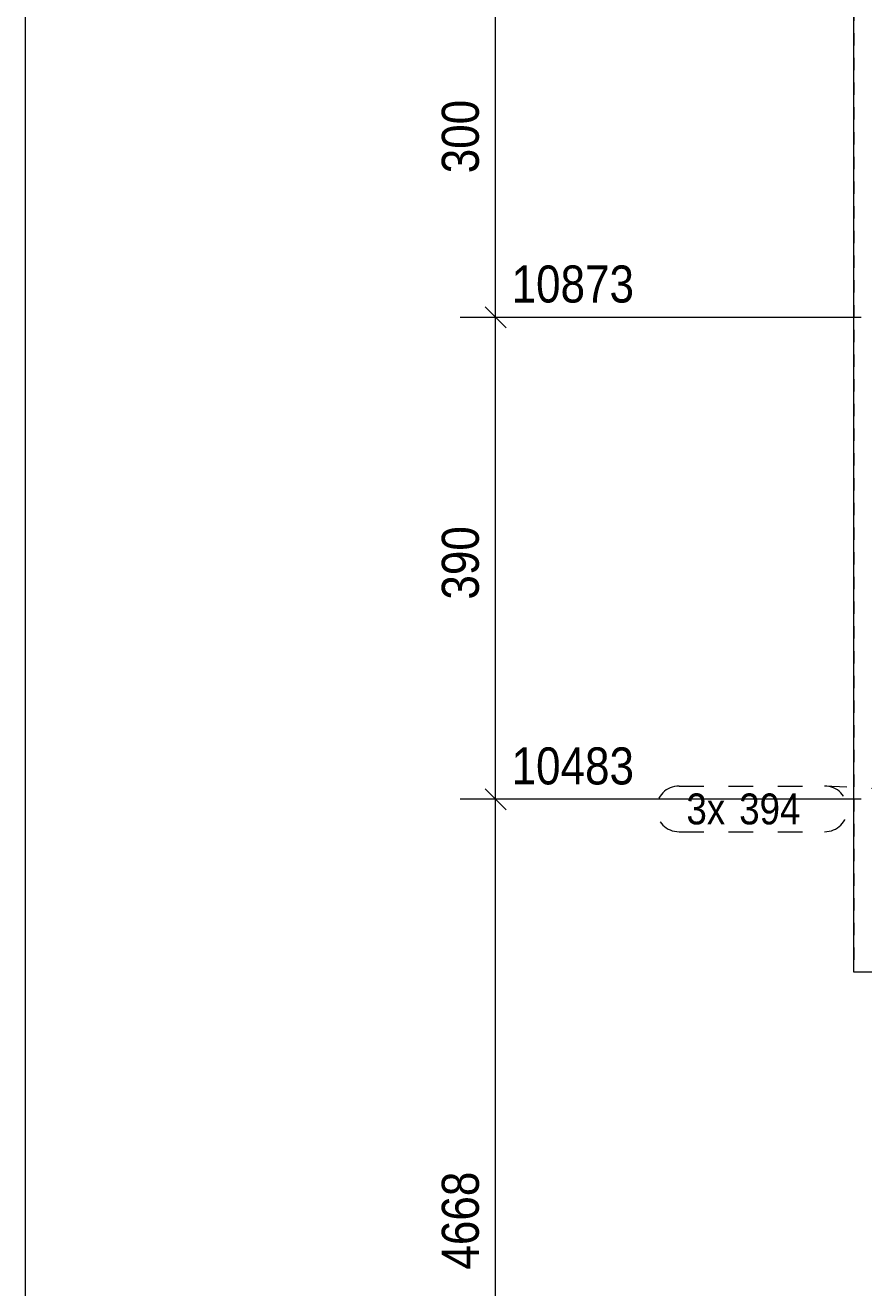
# Model space of a CAD drawing. Header units: millimetres. Extents: x 2 to 579, y 1 to 405.
# Drawn here: x 5 to 72.9, y 200.7 to 302.8 of the extents above; entities that cross this region are included whole.
import ezdxf

# ---------------------------------------------------------------- set-up
doc = ezdxf.new("R2010")
doc.units = ezdxf.units.MM
for name, pattern in [('XKITLINE00', [0]), ('XKITLINE01', [4, 1, -1, 1, -1]), ('XKITLINE02', [4, 2, -2])]:
    doc.linetypes.add(name, pattern=pattern)
for name, color, linetype, lineweight in [('Dimensions', 7, 'Continuous', 0), ('DrawingSheet', 5, 'Continuous', 0), ('Part', 2, 'Continuous', 0), ('PartMark', 7, 'Continuous', 0)]:
    doc.layers.add(name, color=color, linetype=linetype, lineweight=lineweight)
doc.styles.add('ARIAL', font='ARIAL.TTF')

# ---------------------------------------------------------------- blocks, each defined once
blk = doc.blocks.new('*A34')
at = {"layer": 'Part', "color": 7, "linetype": 'XKITLINE01', "lineweight": 0}
for p in [(72.06, 362.19), (94.06, 226.19)]:
    blk.add_line(p, (72.06, 226.19), dxfattribs=at)
blk = doc.blocks.new('*A42')
at = {"layer": 'Part', "color": 2, "linetype": 'XKITLINE00', "lineweight": 0}
for p, q in [((72.06, 226.19), (72.06, 362.19)), ((94.06, 226.19), (72.06, 226.19))]:
    blk.add_line(p, q, dxfattribs=at)
blk = doc.blocks.new('*A63')
at = {"layer": 'DrawingSheet', "color": 5, "linetype": 'XKITLINE00', "lineweight": 0}
blk.add_line((5, 405), (5, 5), dxfattribs=at)
blk = doc.blocks.new('*A116')
at = {"layer": 'Dimensions', "color": 7, "linetype": 'XKITLINE00', "lineweight": 0}
for p, q in [((72.66, 240.19), (40.21, 240.19)), ((42.21, 241.04), (43.91, 239.34)), ((43.06, 172.97), (43.06, 240.19)), ((42.21, 173.81), (43.91, 172.12)), ((66.66, 172.97), (40.21, 172.97))]:
    blk.add_line(p, q, dxfattribs=at)
at = {"layer": 'Dimensions', "color": 3}
for p in [(43.06, 240.19), (43.06, 172.97)]:
    blk.add_point(p, dxfattribs=at)
at = {"layer": 'Dimensions', "color": 3, "style": 'ARIAL', "width": 0.85}
blk.add_text('10483', height=3, dxfattribs=at).set_placement((44.36, 241.39))
blk.add_text('4668', height=3, rotation=90.0002, dxfattribs=at).set_placement((41.71, 202.13))
blk = doc.blocks.new('*A117')
at = {"layer": 'Dimensions', "color": 7, "linetype": 'XKITLINE00', "lineweight": 0}
for p, q in [((42.21, 280.04), (43.91, 278.34)), ((72.66, 279.19), (40.21, 279.19)), ((43.06, 240.19), (43.06, 279.19)), ((72.66, 240.19), (40.21, 240.19)), ((42.21, 241.04), (43.91, 239.34))]:
    blk.add_line(p, q, dxfattribs=at)
at = {"layer": 'Dimensions', "color": 3}
for p in [(43.06, 279.19), (43.06, 240.19)]:
    blk.add_point(p, dxfattribs=at)
at = {"layer": 'Dimensions', "color": 3, "style": 'ARIAL', "width": 0.85}
blk.add_text('10873', height=3, dxfattribs=at).set_placement((44.36, 280.39))
blk.add_text('390', height=3, rotation=90.0002, dxfattribs=at).set_placement((41.71, 256.35))
blk = doc.blocks.new('*A118')
at = {"layer": 'Dimensions', "color": 7, "linetype": 'XKITLINE00', "lineweight": 0}
for p, q in [((42.21, 310.04), (43.91, 308.34)), ((72.66, 309.19), (40.21, 309.19)), ((43.06, 279.19), (43.06, 309.19)), ((42.21, 280.04), (43.91, 278.34)), ((72.66, 279.19), (40.21, 279.19))]:
    blk.add_line(p, q, dxfattribs=at)
at = {"layer": 'Dimensions', "color": 3}
for p in [(43.06, 309.19), (43.06, 279.19)]:
    blk.add_point(p, dxfattribs=at)
at = {"layer": 'Dimensions', "color": 3, "style": 'ARIAL', "width": 0.85}
blk.add_text('11173', height=3, dxfattribs=at).set_placement((44.36, 310.39))
blk.add_text('300', height=3, rotation=90.0002, dxfattribs=at).set_placement((41.71, 290.85))
blk = doc.blocks.new('*A139')
at = {"layer": 'PartMark', "color": 7, "linetype": 'XKITLINE02', "lineweight": 0}
for p, q in [((57.91, 241.26), (69.69, 241.26)), ((75.49, 240.96), (69.69, 241.26)), ((57.91, 237.56), (69.69, 237.56))]:
    blk.add_line(p, q, dxfattribs=at)
for centre, start, end in [((57.91, 239.41), 90, 270), ((69.69, 239.41), 270, 90)]:
    blk.add_arc(centre, 1.85, start, end, dxfattribs=at)
at = {"layer": 'PartMark', "color": 3, "style": 'ARIAL', "width": 0.85}
for s, p in [('3x', (58.51, 238.16)), ('394', (62.78, 238.16))]:
    blk.add_text(s, height=2.5, dxfattribs=at).set_placement(p)

msp = doc.modelspace()

# ---------------------------------------------------------------- block references
at = {"lineweight": 0}
for name in ['*A63', '*A34', '*A42', '*A118', '*A117', '*A116', '*A139']:
    msp.add_blockref(name, (0, 0), dxfattribs=at)

doc.saveas('drawing.dxf')
